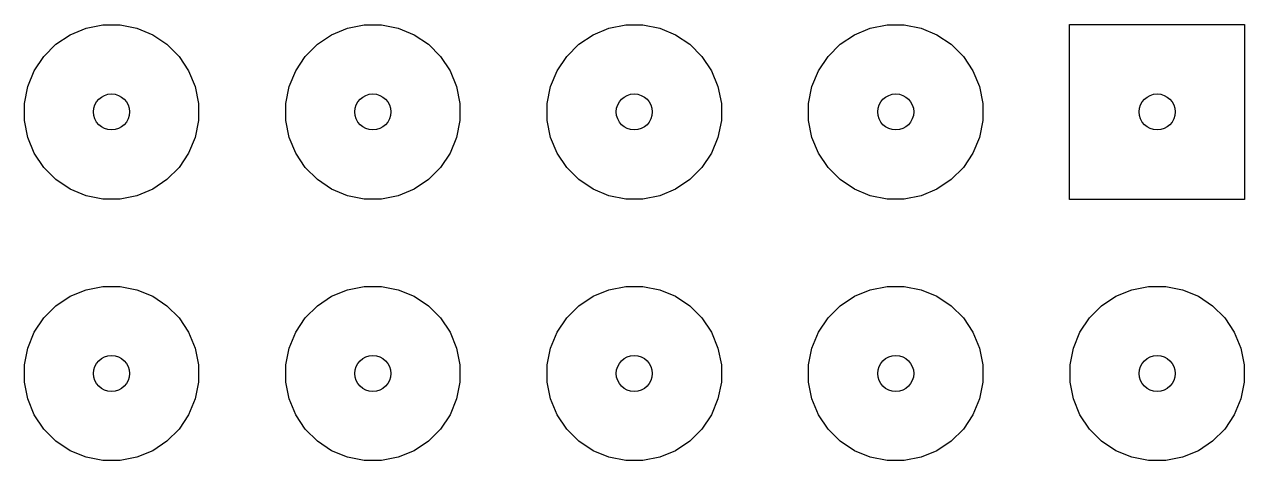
# Model space of a CAD drawing. Header units: inches. Extents: x -1.73 to 1.75, y 0.16 to 4.64.
# Drawn here: x 0.5037 to 0.9705, y 4.4691 to 4.6358 of the extents above; entities that cross this region are included whole.
import ezdxf

# ---------------------------------------------------------------- set-up
doc = ezdxf.new("R2010")
doc.units = ezdxf.units.IN
doc.header["$MEASUREMENT"] = 0
doc.layers.add('BLACK', color=250, linetype='CONTINUOUS')

msp = doc.modelspace()

# ---------------------------------------------------------------- linework, layer by layer
at = {"layer": 'BLACK', "linetype": 'CONTINUOUS'}
for p, q in [((0.52729, 4.63439), (0.53373, 4.63567)), ((0.53373, 4.63567), (0.54029, 4.63567)), ((0.54029, 4.63567), (0.54672, 4.63439)), ((0.62729, 4.63439), (0.63373, 4.63567)), ((0.63373, 4.63567), (0.64029, 4.63567)), ((0.64029, 4.63567), (0.64672, 4.63439)), ((0.72729, 4.63439), (0.73373, 4.63567)), ((0.73373, 4.63567), (0.74029, 4.63567)), ((0.74029, 4.63567), (0.74672, 4.63439)), ((0.82729, 4.63439), (0.83373, 4.63567)), ((0.83373, 4.63567), (0.84029, 4.63567)), ((0.84029, 4.63567), (0.84672, 4.63439)), ((0.90354, 4.5689), (0.90354, 4.63583)), ((0.90354, 4.63583), (0.97047, 4.63583)), ((0.97047, 4.63583), (0.97047, 4.5689)), ((0.51578, 4.62823), (0.52123, 4.63188)), ((0.52123, 4.63188), (0.52729, 4.63439)), ((0.54672, 4.63439), (0.55278, 4.63188)), ((0.55278, 4.63188), (0.55824, 4.62823)), ((0.61578, 4.62823), (0.62123, 4.63188)), ((0.62123, 4.63188), (0.62729, 4.63439)), ((0.64672, 4.63439), (0.65278, 4.63188)), ((0.65278, 4.63188), (0.65824, 4.62823)), ((0.71578, 4.62823), (0.72123, 4.63188)), ((0.72123, 4.63188), (0.72729, 4.63439)), ((0.74672, 4.63439), (0.75278, 4.63188)), ((0.75278, 4.63188), (0.75824, 4.62823)), ((0.81578, 4.62823), (0.82123, 4.63188)), ((0.82123, 4.63188), (0.82729, 4.63439)), ((0.84672, 4.63439), (0.85278, 4.63188)), ((0.85278, 4.63188), (0.85824, 4.62823)), ((0.51114, 4.62359), (0.51578, 4.62823)), ((0.55824, 4.62823), (0.56288, 4.62359)), ((0.61114, 4.62359), (0.61578, 4.62823)), ((0.65824, 4.62823), (0.66288, 4.62359)), ((0.71114, 4.62359), (0.71578, 4.62823)), ((0.75824, 4.62823), (0.76288, 4.62359)), ((0.81114, 4.62359), (0.81578, 4.62823)), ((0.85824, 4.62823), (0.86288, 4.62359)), ((0.50749, 4.61814), (0.51114, 4.62359)), ((0.56288, 4.62359), (0.56652, 4.61814)), ((0.60749, 4.61814), (0.61114, 4.62359)), ((0.66288, 4.62359), (0.66652, 4.61814)), ((0.70749, 4.61814), (0.71114, 4.62359)), ((0.76288, 4.62359), (0.76652, 4.61814)), ((0.80749, 4.61814), (0.81114, 4.62359)), ((0.86288, 4.62359), (0.86652, 4.61814)), ((0.50498, 4.61208), (0.50749, 4.61814)), ((0.56652, 4.61814), (0.56903, 4.61208)), ((0.60498, 4.61208), (0.60749, 4.61814)), ((0.66652, 4.61814), (0.66903, 4.61208)), ((0.70498, 4.61208), (0.70749, 4.61814)), ((0.76652, 4.61814), (0.76903, 4.61208)), ((0.80498, 4.61208), (0.80749, 4.61814)), ((0.86652, 4.61814), (0.86903, 4.61208)), ((0.5037, 4.60564), (0.50498, 4.61208)), ((0.56903, 4.61208), (0.57031, 4.60564)), ((0.6037, 4.60564), (0.60498, 4.61208)), ((0.66903, 4.61208), (0.67031, 4.60564)), ((0.7037, 4.60564), (0.70498, 4.61208)), ((0.76903, 4.61208), (0.77031, 4.60564)), ((0.8037, 4.60564), (0.80498, 4.61208)), ((0.86903, 4.61208), (0.87031, 4.60564)), ((0.5037, 4.59908), (0.5037, 4.60564)), ((0.57031, 4.60564), (0.57031, 4.59908)), ((0.6037, 4.59908), (0.6037, 4.60564)), ((0.67031, 4.60564), (0.67031, 4.59908)), ((0.7037, 4.59908), (0.7037, 4.60564)), ((0.77031, 4.60564), (0.77031, 4.59908)), ((0.8037, 4.59908), (0.8037, 4.60564)), ((0.87031, 4.60564), (0.87031, 4.59908)), ((0.50498, 4.59265), (0.5037, 4.59908)), ((0.57031, 4.59908), (0.56903, 4.59265)), ((0.60498, 4.59265), (0.6037, 4.59908)), ((0.67031, 4.59908), (0.66903, 4.59265)), ((0.70498, 4.59265), (0.7037, 4.59908)), ((0.77031, 4.59908), (0.76903, 4.59265)), ((0.80498, 4.59265), (0.8037, 4.59908)), ((0.87031, 4.59908), (0.86903, 4.59265)), ((0.50749, 4.58659), (0.50498, 4.59265)), ((0.56903, 4.59265), (0.56652, 4.58659)), ((0.60749, 4.58659), (0.60498, 4.59265)), ((0.66903, 4.59265), (0.66652, 4.58659)), ((0.70749, 4.58659), (0.70498, 4.59265)), ((0.76903, 4.59265), (0.76652, 4.58659)), ((0.80749, 4.58659), (0.80498, 4.59265)), ((0.86903, 4.59265), (0.86652, 4.58659)), ((0.51114, 4.58113), (0.50749, 4.58659)), ((0.56652, 4.58659), (0.56288, 4.58113)), ((0.61114, 4.58113), (0.60749, 4.58659)), ((0.66652, 4.58659), (0.66288, 4.58113)), ((0.71114, 4.58113), (0.70749, 4.58659)), ((0.76652, 4.58659), (0.76288, 4.58113)), ((0.81114, 4.58113), (0.80749, 4.58659)), ((0.86652, 4.58659), (0.86288, 4.58113)), ((0.51578, 4.57649), (0.51114, 4.58113)), ((0.56288, 4.58113), (0.55824, 4.57649)), ((0.61578, 4.57649), (0.61114, 4.58113)), ((0.66288, 4.58113), (0.65824, 4.57649)), ((0.71578, 4.57649), (0.71114, 4.58113)), ((0.76288, 4.58113), (0.75824, 4.57649)), ((0.81578, 4.57649), (0.81114, 4.58113)), ((0.86288, 4.58113), (0.85824, 4.57649)), ((0.52123, 4.57285), (0.51578, 4.57649)), ((0.55824, 4.57649), (0.55278, 4.57285)), ((0.62123, 4.57285), (0.61578, 4.57649)), ((0.65824, 4.57649), (0.65278, 4.57285)), ((0.72123, 4.57285), (0.71578, 4.57649)), ((0.75824, 4.57649), (0.75278, 4.57285)), ((0.82123, 4.57285), (0.81578, 4.57649)), ((0.85824, 4.57649), (0.85278, 4.57285)), ((0.52729, 4.57034), (0.52123, 4.57285)), ((0.53373, 4.56906), (0.52729, 4.57034)), ((0.54672, 4.57034), (0.54029, 4.56906)), ((0.55278, 4.57285), (0.54672, 4.57034)), ((0.62729, 4.57034), (0.62123, 4.57285)), ((0.63373, 4.56906), (0.62729, 4.57034)), ((0.64672, 4.57034), (0.64029, 4.56906)), ((0.65278, 4.57285), (0.64672, 4.57034)), ((0.72729, 4.57034), (0.72123, 4.57285)), ((0.73373, 4.56906), (0.72729, 4.57034)), ((0.74672, 4.57034), (0.74029, 4.56906)), ((0.75278, 4.57285), (0.74672, 4.57034)), ((0.82729, 4.57034), (0.82123, 4.57285)), ((0.83373, 4.56906), (0.82729, 4.57034)), ((0.84672, 4.57034), (0.84029, 4.56906)), ((0.85278, 4.57285), (0.84672, 4.57034)), ((0.54029, 4.56906), (0.53373, 4.56906)), ((0.64029, 4.56906), (0.63373, 4.56906)), ((0.74029, 4.56906), (0.73373, 4.56906)), ((0.84029, 4.56906), (0.83373, 4.56906)), ((0.97047, 4.5689), (0.90354, 4.5689)), ((0.52123, 4.53188), (0.52729, 4.53439)), ((0.52729, 4.53439), (0.53373, 4.53567)), ((0.53373, 4.53567), (0.54029, 4.53567)), ((0.54029, 4.53567), (0.54672, 4.53439)), ((0.54672, 4.53439), (0.55278, 4.53188)), ((0.62123, 4.53188), (0.62729, 4.53439)), ((0.62729, 4.53439), (0.63373, 4.53567)), ((0.63373, 4.53567), (0.64029, 4.53567)), ((0.64029, 4.53567), (0.64672, 4.53439)), ((0.64672, 4.53439), (0.65278, 4.53188)), ((0.72123, 4.53188), (0.72729, 4.53439)), ((0.72729, 4.53439), (0.73373, 4.53567)), ((0.73373, 4.53567), (0.74029, 4.53567)), ((0.74029, 4.53567), (0.74672, 4.53439)), ((0.74672, 4.53439), (0.75278, 4.53188)), ((0.82123, 4.53188), (0.82729, 4.53439)), ((0.82729, 4.53439), (0.83373, 4.53567)), ((0.83373, 4.53567), (0.84029, 4.53567)), ((0.84029, 4.53567), (0.84672, 4.53439)), ((0.84672, 4.53439), (0.85278, 4.53188)), ((0.92123, 4.53188), (0.92729, 4.53439)), ((0.92729, 4.53439), (0.93373, 4.53567)), ((0.93373, 4.53567), (0.94029, 4.53567)), ((0.94029, 4.53567), (0.94672, 4.53439)), ((0.94672, 4.53439), (0.95278, 4.53188)), ((0.51114, 4.52359), (0.51578, 4.52823)), ((0.51578, 4.52823), (0.52123, 4.53188)), ((0.55278, 4.53188), (0.55824, 4.52823)), ((0.55824, 4.52823), (0.56288, 4.52359)), ((0.61114, 4.52359), (0.61578, 4.52823)), ((0.61578, 4.52823), (0.62123, 4.53188)), ((0.65278, 4.53188), (0.65824, 4.52823)), ((0.65824, 4.52823), (0.66288, 4.52359)), ((0.71114, 4.52359), (0.71578, 4.52823)), ((0.71578, 4.52823), (0.72123, 4.53188)), ((0.75278, 4.53188), (0.75824, 4.52823)), ((0.75824, 4.52823), (0.76288, 4.52359)), ((0.81114, 4.52359), (0.81578, 4.52823)), ((0.81578, 4.52823), (0.82123, 4.53188)), ((0.85278, 4.53188), (0.85824, 4.52823)), ((0.85824, 4.52823), (0.86288, 4.52359)), ((0.91114, 4.52359), (0.91578, 4.52823)), ((0.91578, 4.52823), (0.92123, 4.53188)), ((0.95278, 4.53188), (0.95824, 4.52823)), ((0.95824, 4.52823), (0.96288, 4.52359)), ((0.50749, 4.51814), (0.51114, 4.52359)), ((0.56288, 4.52359), (0.56652, 4.51814)), ((0.60749, 4.51814), (0.61114, 4.52359)), ((0.66288, 4.52359), (0.66652, 4.51814)), ((0.70749, 4.51814), (0.71114, 4.52359)), ((0.76288, 4.52359), (0.76652, 4.51814)), ((0.80749, 4.51814), (0.81114, 4.52359)), ((0.86288, 4.52359), (0.86652, 4.51814)), ((0.90749, 4.51814), (0.91114, 4.52359)), ((0.96288, 4.52359), (0.96652, 4.51814)), ((0.50498, 4.51208), (0.50749, 4.51814)), ((0.56652, 4.51814), (0.56903, 4.51208)), ((0.60498, 4.51208), (0.60749, 4.51814)), ((0.66652, 4.51814), (0.66903, 4.51208)), ((0.70498, 4.51208), (0.70749, 4.51814)), ((0.76652, 4.51814), (0.76903, 4.51208)), ((0.80498, 4.51208), (0.80749, 4.51814)), ((0.86652, 4.51814), (0.86903, 4.51208)), ((0.90498, 4.51208), (0.90749, 4.51814)), ((0.96652, 4.51814), (0.96903, 4.51208)), ((0.5037, 4.50564), (0.50498, 4.51208)), ((0.56903, 4.51208), (0.57031, 4.50564)), ((0.6037, 4.50564), (0.60498, 4.51208)), ((0.66903, 4.51208), (0.67031, 4.50564)), ((0.7037, 4.50564), (0.70498, 4.51208)), ((0.76903, 4.51208), (0.77031, 4.50564)), ((0.8037, 4.50564), (0.80498, 4.51208)), ((0.86903, 4.51208), (0.87031, 4.50564)), ((0.9037, 4.50564), (0.90498, 4.51208)), ((0.96903, 4.51208), (0.97031, 4.50564)), ((0.5037, 4.49908), (0.5037, 4.50564)), ((0.57031, 4.50564), (0.57031, 4.49908)), ((0.6037, 4.49908), (0.6037, 4.50564)), ((0.67031, 4.50564), (0.67031, 4.49908)), ((0.7037, 4.49908), (0.7037, 4.50564)), ((0.77031, 4.50564), (0.77031, 4.49908)), ((0.8037, 4.49908), (0.8037, 4.50564)), ((0.87031, 4.50564), (0.87031, 4.49908)), ((0.9037, 4.49908), (0.9037, 4.50564)), ((0.97031, 4.50564), (0.97031, 4.49908)), ((0.50498, 4.49265), (0.5037, 4.49908)), ((0.57031, 4.49908), (0.56903, 4.49265)), ((0.60498, 4.49265), (0.6037, 4.49908)), ((0.67031, 4.49908), (0.66903, 4.49265)), ((0.70498, 4.49265), (0.7037, 4.49908)), ((0.77031, 4.49908), (0.76903, 4.49265)), ((0.80498, 4.49265), (0.8037, 4.49908)), ((0.87031, 4.49908), (0.86903, 4.49265)), ((0.90498, 4.49265), (0.9037, 4.49908)), ((0.97031, 4.49908), (0.96903, 4.49265)), ((0.50749, 4.48659), (0.50498, 4.49265)), ((0.56903, 4.49265), (0.56652, 4.48659)), ((0.60749, 4.48659), (0.60498, 4.49265)), ((0.66903, 4.49265), (0.66652, 4.48659)), ((0.70749, 4.48659), (0.70498, 4.49265)), ((0.76903, 4.49265), (0.76652, 4.48659)), ((0.80749, 4.48659), (0.80498, 4.49265)), ((0.86903, 4.49265), (0.86652, 4.48659)), ((0.90749, 4.48659), (0.90498, 4.49265)), ((0.96903, 4.49265), (0.96652, 4.48659)), ((0.51114, 4.48113), (0.50749, 4.48659)), ((0.56652, 4.48659), (0.56288, 4.48113)), ((0.61114, 4.48113), (0.60749, 4.48659)), ((0.66652, 4.48659), (0.66288, 4.48113)), ((0.71114, 4.48113), (0.70749, 4.48659)), ((0.76652, 4.48659), (0.76288, 4.48113)), ((0.81114, 4.48113), (0.80749, 4.48659)), ((0.86652, 4.48659), (0.86288, 4.48113)), ((0.91114, 4.48113), (0.90749, 4.48659)), ((0.96652, 4.48659), (0.96288, 4.48113)), ((0.51578, 4.47649), (0.51114, 4.48113)), ((0.56288, 4.48113), (0.55824, 4.47649)), ((0.61578, 4.47649), (0.61114, 4.48113)), ((0.66288, 4.48113), (0.65824, 4.47649)), ((0.71578, 4.47649), (0.71114, 4.48113)), ((0.76288, 4.48113), (0.75824, 4.47649)), ((0.81578, 4.47649), (0.81114, 4.48113)), ((0.86288, 4.48113), (0.85824, 4.47649)), ((0.91578, 4.47649), (0.91114, 4.48113)), ((0.96288, 4.48113), (0.95824, 4.47649)), ((0.52123, 4.47285), (0.51578, 4.47649)), ((0.55824, 4.47649), (0.55278, 4.47285)), ((0.62123, 4.47285), (0.61578, 4.47649)), ((0.65824, 4.47649), (0.65278, 4.47285)), ((0.72123, 4.47285), (0.71578, 4.47649)), ((0.75824, 4.47649), (0.75278, 4.47285)), ((0.82123, 4.47285), (0.81578, 4.47649)), ((0.85824, 4.47649), (0.85278, 4.47285)), ((0.92123, 4.47285), (0.91578, 4.47649)), ((0.95824, 4.47649), (0.95278, 4.47285)), ((0.52729, 4.47034), (0.52123, 4.47285)), ((0.55278, 4.47285), (0.54672, 4.47034)), ((0.62729, 4.47034), (0.62123, 4.47285)), ((0.65278, 4.47285), (0.64672, 4.47034)), ((0.72729, 4.47034), (0.72123, 4.47285)), ((0.75278, 4.47285), (0.74672, 4.47034)), ((0.82729, 4.47034), (0.82123, 4.47285)), ((0.85278, 4.47285), (0.84672, 4.47034)), ((0.92729, 4.47034), (0.92123, 4.47285)), ((0.95278, 4.47285), (0.94672, 4.47034)), ((0.53373, 4.46906), (0.52729, 4.47034)), ((0.54029, 4.46906), (0.53373, 4.46906)), ((0.54672, 4.47034), (0.54029, 4.46906)), ((0.63373, 4.46906), (0.62729, 4.47034)), ((0.64029, 4.46906), (0.63373, 4.46906)), ((0.64672, 4.47034), (0.64029, 4.46906)), ((0.73373, 4.46906), (0.72729, 4.47034)), ((0.74029, 4.46906), (0.73373, 4.46906)), ((0.74672, 4.47034), (0.74029, 4.46906)), ((0.83373, 4.46906), (0.82729, 4.47034)), ((0.84029, 4.46906), (0.83373, 4.46906)), ((0.84672, 4.47034), (0.84029, 4.46906)), ((0.93373, 4.46906), (0.92729, 4.47034)), ((0.94029, 4.46906), (0.93373, 4.46906)), ((0.94672, 4.47034), (0.94029, 4.46906))]:
    msp.add_line(p, q, dxfattribs=at)
at = {"layer": 'BLACK'}
for centre in [(0.53701, 4.60236), (0.63701, 4.60236), (0.73701, 4.60236), (0.83701, 4.60236), (0.93701, 4.60236), (0.53701, 4.50236), (0.63701, 4.50236), (0.73701, 4.50236), (0.83701, 4.50236), (0.93701, 4.50236)]:
    msp.add_circle(centre, 0.00689, dxfattribs=at)
at = {"layer": 'WHITE'}
for centre in [(0.53701, 4.60236), (0.63701, 4.60236), (0.73701, 4.60236), (0.83701, 4.60236), (0.93701, 4.60236), (0.53701, 4.50236), (0.63701, 4.50236), (0.73701, 4.50236), (0.83701, 4.50236), (0.93701, 4.50236)]:
    msp.add_circle(centre, 0.00689, dxfattribs=at)

doc.saveas('drawing.dxf')
